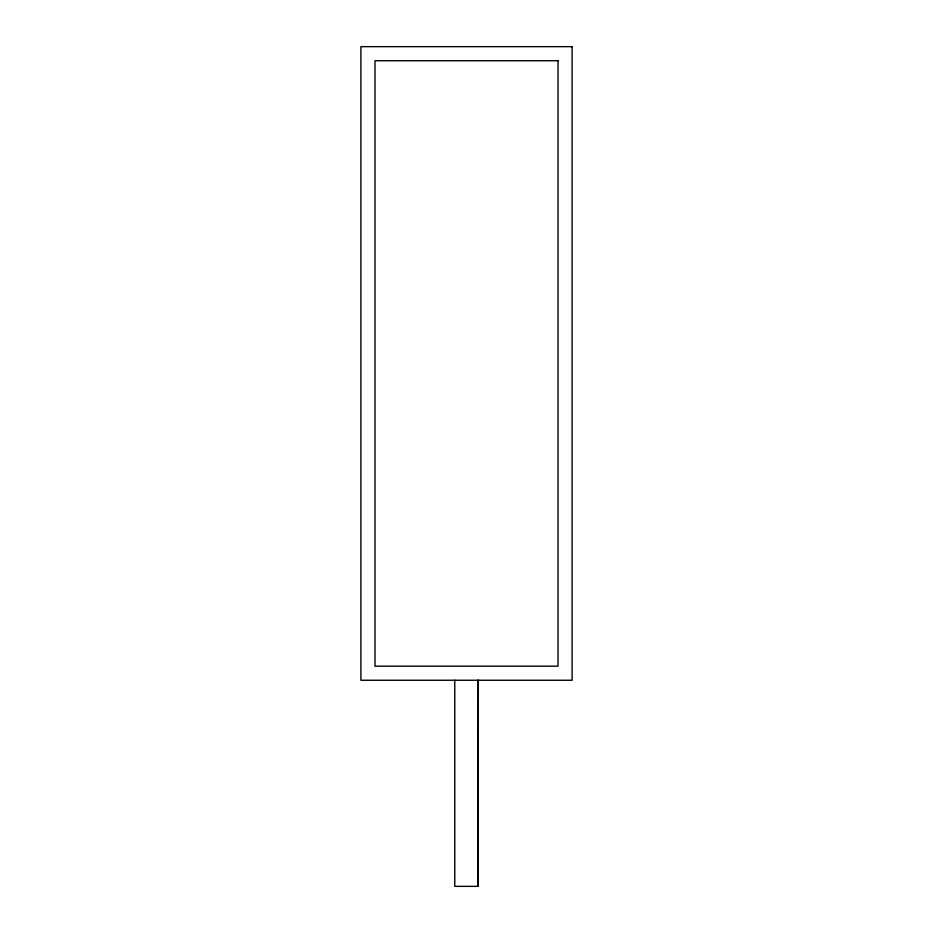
<?xml version="1.0" encoding="UTF-8"?>
<svg xmlns="http://www.w3.org/2000/svg" width="933" height="933" viewBox="0 0 933 933"><rect width="100%" height="100%" fill="white"/><g stroke="black" fill="none" stroke-linecap="round" stroke-linejoin="round"><path stroke-width="1.4" d="M478.139 886.35L478.232 680.25L478.139 886.35L454.768 886.35L454.768 680.25M572.104 46.65L360.896 46.65L360.896 680.25L572.104 680.25L572.104 46.65M558.016 60.727L374.984 60.727L374.984 666.174L558.016 666.174L558.016 60.727"/></g></svg>
